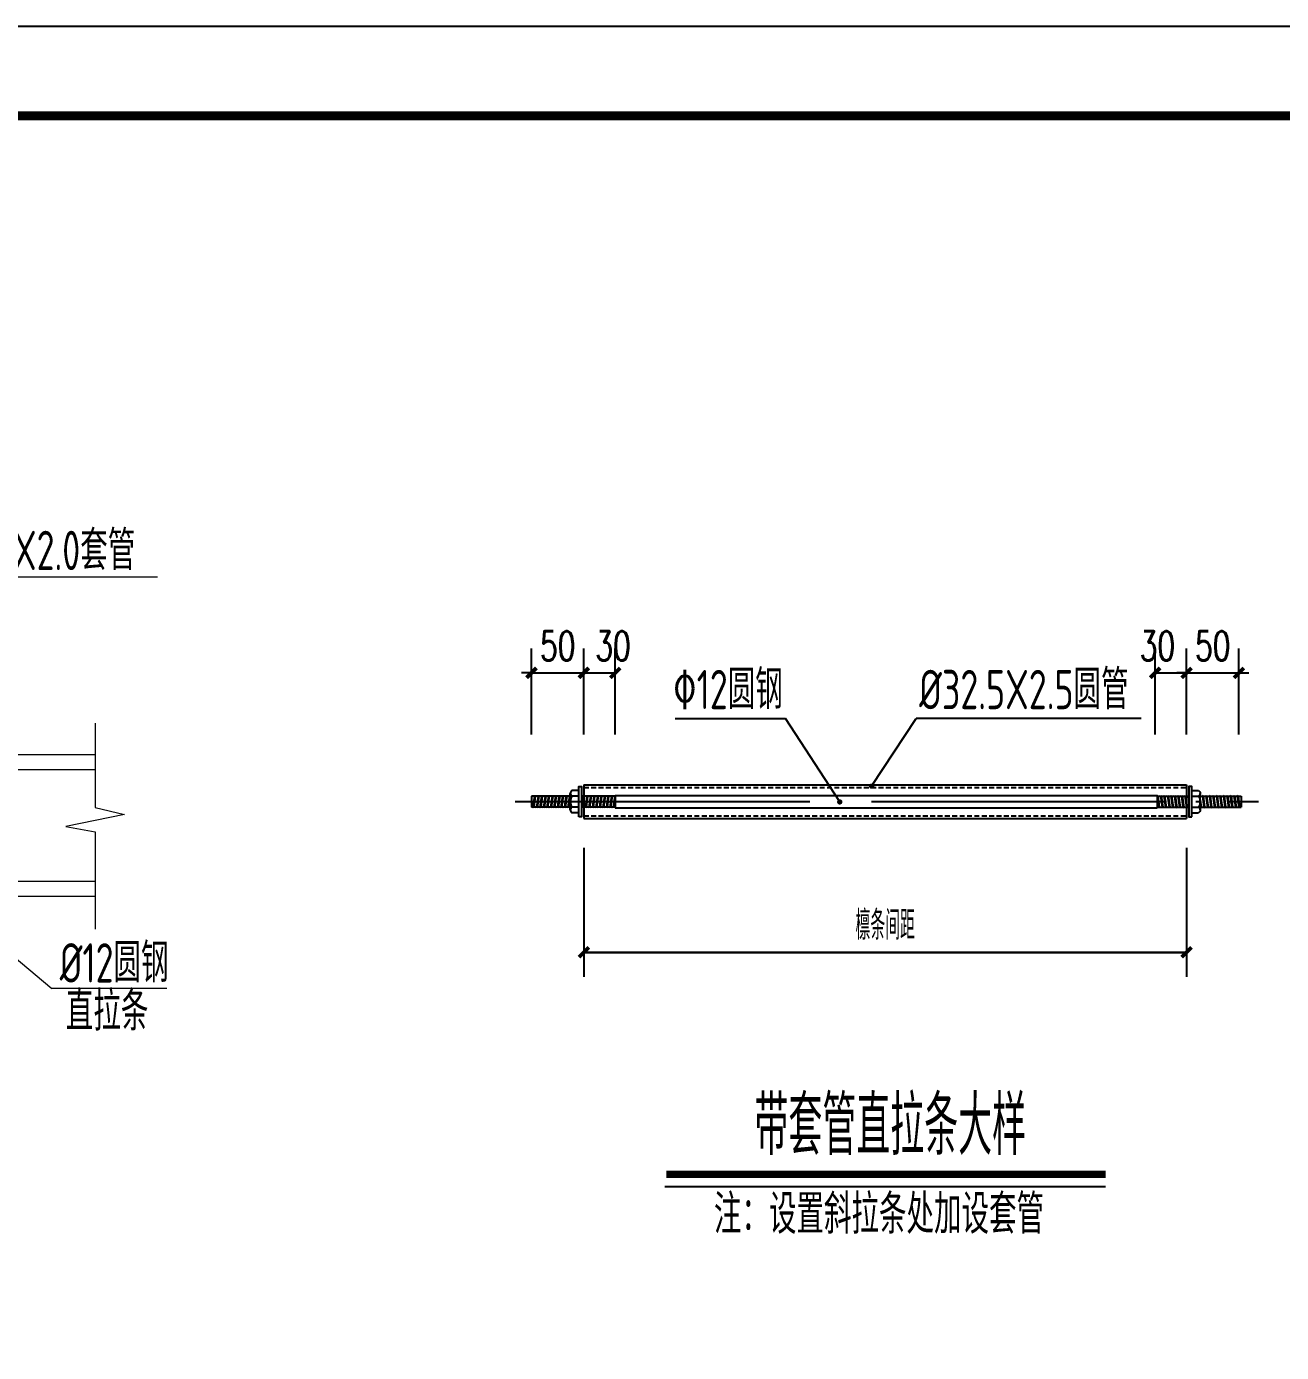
# Model space of a CAD drawing. Extents: x -17471 to 313636, y -71590 to 757901.
# Drawn here: x 222294 to 236348, y 743051 to 757901 of the extents above; entities that cross this region are included whole.
import ezdxf
from ezdxf.enums import TextEntityAlignment as Align

# ---------------------------------------------------------------- set-up
doc = ezdxf.new("R2010")
doc.units = 0
doc.header["$LTSCALE"] = 1000
doc.header["$MEASUREMENT"] = 0
for name, pattern in [('CENTER', [2, 1.25, -0.25, 0.25, -0.25]), ('DASHED', [0.75, 0.5, -0.25]), ('DOTE', [2.42, 2, -0.2, 0.02, -0.2]), ('HIDDENX2', [19.05, 12.7, -6.35])]:
    doc.linetypes.add(name, pattern=pattern)
for name, color, linetype in [('11', 3, 'Continuous'), ('AXIS', 3, 'Continuous'), ('DOTE', 1, 'Continuous'), ('PUB_DIM', 3, 'Continuous'), ('PUB_TITLE', 4, 'Continuous'), ('THICK', 6, 'Continuous'), ('刚架', 2, 'Continuous'), ('支撑', 4, 'Continuous'), ('标注', 7, 'Continuous')]:
    doc.layers.add(name, color=color, linetype=linetype)
for name, color, linetype, lineweight in [('CB', 3, 'Continuous', 9), ('fu', 252, 'CENTER', 9), ('TEXT', 7, 'Continuous', 13), ('XU', 2, 'HIDDENX2', 9), ('ZHONG', 4, 'Continuous', 20)]:
    doc.layers.add(name, color=color, linetype=linetype, lineweight=lineweight)
doc.styles.add('_TCH_DIM_T3', font='SIMPLEX', dxfattribs={"width": 0.705882, "bigfont": 'GBCBIG'})
doc.styles.get("Standard").update_dxf_attribs({"font": 'gbenor.shx', "bigfont": 'gbcbig.shx'})
doc.styles.add('TSSD_REIN', font='Tssdeng.shx', dxfattribs={"width": 0.7, "bigfont": 'hztxt.shx'})
doc.dimstyles.new('_TCH_ARCH&&100', dxfattribs={"dimtxt": 297.5, "dimasz": 100, "dimexe": 250, "dimexo": 300, "dimgap": 126.25, "dimtad": 1, "dimdec": 0, "dimzin": 0, "dimdsep": 46, "dimtxsty": '_TCH_DIM_T3', "dimblk": 'ARCHTICK', "dimcen": 0.09, "dimclrt": 7, "dimazin": 2, "dimtfac": 1, "dimtdec": 0, "dimtix": 1, "dimtmove": 2, "dimatfit": 3, "dimfxl": 0, "dimtolj": 1, "dimtzin": 0, "dimarcsym": 0})

# ---------------------------------------------------------------- blocks, each defined once
blk = doc.blocks.new('_ArchTick')
at = {"color": 0, "linetype": 'ByBlock', "const_width": 0.4}
blk.add_lwpolyline([(-0.5, -0.5), (0.5, 0.5)], dxfattribs=at)
blk = doc.blocks.new('*D3149')
at = {"layer": 'Defpoints', "color": 0, "transparency": 16777216}
for p in [(8512697, -2273065), (8513803, -2273065), (8513803, -2274863)]:
    blk.add_point(p, dxfattribs=at)
at = {"layer": 'PUB_DIM', "color": 0, "lineweight": -2, "transparency": 16777216}
for p, q in [((8512697, -2273365), (8512697, -2275113)), ((8513803, -2273365), (8513803, -2275113)), ((8512697, -2274863), (8513803, -2274863))]:
    blk.add_line(p, q, dxfattribs=at)
at = {"layer": 'PUB_DIM', "color": 0, "lineweight": -2, "transparency": 16777216, "xscale": 100, "yscale": 100, "zscale": 100, "rotation": 180}
blk.add_blockref('_ArchTick', (8512697, -2274863), dxfattribs=at)
at = {"layer": 'PUB_DIM', "color": 0, "lineweight": -2, "transparency": 16777216, "xscale": 100, "yscale": 100, "zscale": 100}
blk.add_blockref('_ArchTick', (8513803, -2274863), dxfattribs=at)
at = {"layer": 'PUB_DIM', "color": 7, "transparency": 16777216, "insert": (8513250, -2274588), "char_height": 297.5, "attachment_point": 5, "style": '_TCH_DIM_T3'}
blk.add_mtext('\\A1;70', dxfattribs=at)
blk = doc.blocks.new('*D3150')
at = {"layer": 'Defpoints', "color": 0, "transparency": 16777216}
for p in [(8513803, -2273065), (8514908, -2273065), (8514908, -2274863)]:
    blk.add_point(p, dxfattribs=at)
at = {"layer": 'PUB_DIM', "color": 0, "lineweight": -2, "transparency": 16777216}
for p, q in [((8513803, -2273365), (8513803, -2275113)), ((8514908, -2273365), (8514908, -2275113)), ((8513803, -2274863), (8514908, -2274863))]:
    blk.add_line(p, q, dxfattribs=at)
at = {"layer": 'PUB_DIM', "color": 0, "lineweight": -2, "transparency": 16777216, "xscale": 100, "yscale": 100, "zscale": 100, "rotation": 180}
blk.add_blockref('_ArchTick', (8513803, -2274863), dxfattribs=at)
at = {"layer": 'PUB_DIM', "color": 0, "lineweight": -2, "transparency": 16777216, "xscale": 100, "yscale": 100, "zscale": 100}
blk.add_blockref('_ArchTick', (8514908, -2274863), dxfattribs=at)
at = {"layer": 'PUB_DIM', "color": 7, "transparency": 16777216, "insert": (8514355, -2274588), "char_height": 297.5, "attachment_point": 5, "style": '_TCH_DIM_T3'}
blk.add_mtext('\\A1;70', dxfattribs=at)
blk = doc.blocks.new('*D3151')
at = {"layer": 'Defpoints', "color": 0, "transparency": 16777216}
for p in [(8522836, -2272924), (8528971, -2272924), (8528971, -2274287)]:
    blk.add_point(p, dxfattribs=at)
at = {"layer": 'PUB_DIM', "color": 0, "lineweight": -2, "transparency": 16777216}
for p, q in [((8522836, -2273224), (8522836, -2274537)), ((8528971, -2273224), (8528971, -2274537)), ((8522836, -2274287), (8528971, -2274287))]:
    blk.add_line(p, q, dxfattribs=at)
at = {"layer": 'PUB_DIM', "color": 0, "lineweight": -2, "transparency": 16777216, "xscale": 100, "yscale": 100, "zscale": 100, "rotation": 180}
blk.add_blockref('_ArchTick', (8522836, -2274287), dxfattribs=at)
at = {"layer": 'PUB_DIM', "color": 0, "lineweight": -2, "transparency": 16777216, "xscale": 100, "yscale": 100, "zscale": 100}
blk.add_blockref('_ArchTick', (8528971, -2274287), dxfattribs=at)
at = {"layer": 'PUB_DIM', "color": 7, "transparency": 16777216, "insert": (8525904, -2274011), "char_height": 297.5, "attachment_point": 5, "style": '_TCH_DIM_T3'}
blk.add_mtext('\\A1;檩条间距', dxfattribs=at)
blk = doc.blocks.new('*D3152')
at = {"layer": 'Defpoints', "color": 0, "transparency": 16777216}
for p in [(8522836, -2271443), (8522303, -2272369), (8522836, -2272369)]:
    blk.add_point(p, dxfattribs=at)
at = {"layer": 'PUB_DIM', "color": 0, "lineweight": -2, "transparency": 16777216}
for p, q in [((8522303, -2272069), (8522303, -2271193)), ((8522836, -2272069), (8522836, -2271193)), ((8522303, -2271443), (8522203, -2271443)), ((8522303, -2271443), (8522836, -2271443)), ((8522836, -2271443), (8522936, -2271443))]:
    blk.add_line(p, q, dxfattribs=at)
at = {"layer": 'PUB_DIM', "color": 0, "lineweight": -2, "transparency": 16777216, "xscale": 100, "yscale": 100, "zscale": 100}
blk.add_blockref('_ArchTick', (8522303, -2271443), dxfattribs=at)
at = {"layer": 'PUB_DIM', "color": 0, "lineweight": -2, "transparency": 16777216, "xscale": 100, "yscale": 100, "zscale": 100, "rotation": 180}
blk.add_blockref('_ArchTick', (8522836, -2271443), dxfattribs=at)
at = {"layer": 'PUB_DIM', "color": 7, "transparency": 16777216, "insert": (8522570, -2271168), "char_height": 297.5, "attachment_point": 5, "style": '_TCH_DIM_T3'}
blk.add_mtext('\\A1;50', dxfattribs=at)
blk = doc.blocks.new('*D3153')
at = {"layer": 'Defpoints', "color": 0, "transparency": 16777216}
for p in [(8523156, -2271443), (8522836, -2272369), (8523156, -2272369)]:
    blk.add_point(p, dxfattribs=at)
at = {"layer": 'PUB_DIM', "color": 0, "lineweight": -2, "transparency": 16777216}
for p, q in [((8522836, -2272069), (8522836, -2271193)), ((8523156, -2272069), (8523156, -2271193)), ((8522836, -2271443), (8523156, -2271443))]:
    blk.add_line(p, q, dxfattribs=at)
at = {"layer": 'PUB_DIM', "color": 0, "lineweight": -2, "transparency": 16777216, "xscale": 100, "yscale": 100, "zscale": 100, "rotation": 180}
blk.add_blockref('_ArchTick', (8522836, -2271443), dxfattribs=at)
at = {"layer": 'PUB_DIM', "color": 0, "lineweight": -2, "transparency": 16777216, "xscale": 100, "yscale": 100, "zscale": 100}
blk.add_blockref('_ArchTick', (8523156, -2271443), dxfattribs=at)
at = {"layer": 'PUB_DIM', "color": 7, "transparency": 16777216, "insert": (8523133, -2271168), "char_height": 297.5, "attachment_point": 5, "style": '_TCH_DIM_T3'}
blk.add_mtext('\\A1;30', dxfattribs=at)
blk = doc.blocks.new('*D3154')
at = {"layer": 'Defpoints', "color": 0, "transparency": 16777216}
for p in [(8529504, -2271443), (8528971, -2272369), (8529504, -2272369)]:
    blk.add_point(p, dxfattribs=at)
at = {"layer": 'PUB_DIM', "color": 0, "lineweight": -2, "transparency": 16777216}
for p, q in [((8528971, -2272069), (8528971, -2271193)), ((8529504, -2272069), (8529504, -2271193)), ((8528971, -2271443), (8528871, -2271443)), ((8528971, -2271443), (8529504, -2271443)), ((8529504, -2271443), (8529604, -2271443))]:
    blk.add_line(p, q, dxfattribs=at)
at = {"layer": 'PUB_DIM', "color": 0, "lineweight": -2, "transparency": 16777216, "xscale": 100, "yscale": 100, "zscale": 100}
blk.add_blockref('_ArchTick', (8528971, -2271443), dxfattribs=at)
at = {"layer": 'PUB_DIM', "color": 0, "lineweight": -2, "transparency": 16777216, "xscale": 100, "yscale": 100, "zscale": 100, "rotation": 180}
blk.add_blockref('_ArchTick', (8529504, -2271443), dxfattribs=at)
at = {"layer": 'PUB_DIM', "color": 7, "transparency": 16777216, "insert": (8529237, -2271168), "char_height": 297.5, "attachment_point": 5, "style": '_TCH_DIM_T3'}
blk.add_mtext('\\A1;50', dxfattribs=at)
blk = doc.blocks.new('*D3155')
at = {"layer": 'Defpoints', "color": 0, "transparency": 16777216}
for p in [(8528971, -2271443), (8528651, -2272369), (8528971, -2272369)]:
    blk.add_point(p, dxfattribs=at)
at = {"layer": 'PUB_DIM', "color": 0, "lineweight": -2, "transparency": 16777216}
for p, q in [((8528651, -2272069), (8528651, -2271193)), ((8528971, -2272069), (8528971, -2271193)), ((8528651, -2271443), (8528971, -2271443))]:
    blk.add_line(p, q, dxfattribs=at)
at = {"layer": 'PUB_DIM', "color": 0, "lineweight": -2, "transparency": 16777216, "xscale": 100, "yscale": 100, "zscale": 100, "rotation": 180}
blk.add_blockref('_ArchTick', (8528651, -2271443), dxfattribs=at)
at = {"layer": 'PUB_DIM', "color": 0, "lineweight": -2, "transparency": 16777216, "xscale": 100, "yscale": 100, "zscale": 100}
blk.add_blockref('_ArchTick', (8528971, -2271443), dxfattribs=at)
at = {"layer": 'PUB_DIM', "color": 7, "transparency": 16777216, "insert": (8528674, -2271168), "char_height": 297.5, "attachment_point": 5, "style": '_TCH_DIM_T3'}
blk.add_mtext('\\A1;30', dxfattribs=at)
blk = doc.blocks.new('4c')
at = {"layer": '11', "color": 7}
blk.add_line((8511826.1, -2276671.7), (8515516.1, -2276671.7), dxfattribs=at)
at = {"layer": 'CB'}
for p, q in [((8514360.6, -2269026.7), (8513917.2, -2269452.8)), ((8511281.8, -2270949.3), (8511584.2, -2271554.1)), ((8511359.2, -2272078.3), (8511359.2, -2272937.9)), ((8516479.6, -2272078.3), (8516479.6, -2272937.9)), ((8511659.2, -2273009.5), (8511061.1, -2273130.2)), ((8511359.2, -2272937.9), (8511659.2, -2273009.5)), ((8516779.7, -2273009.5), (8516181.5, -2273130.2)), ((8516479.6, -2272937.9), (8516779.7, -2273009.5)), ((8511061.1, -2273130.2), (8511359.2, -2273183.4)), ((8511359.2, -2273183.4), (8511359.2, -2274176.1)), ((8516181.5, -2273130.2), (8516479.6, -2273183.4)), ((8516479.6, -2273183.4), (8516479.6, -2274176.1)), ((8515021.5, -2273928), (8516041.5, -2274780.7))]:
    blk.add_line(p, q, dxfattribs=at)
for points in [[(8514360.6, -2269026.7), (8514360.6, -2269026.7), (8514360.6, -2269026.7), (8515555.9, -2269026.7)], [(8513979.6, -2271346.2), (8514736.1, -2270588), (8514736.1, -2270588), (8517114.8, -2270588)], [(8511281.8, -2270949.3), (8511281.8, -2270949.3), (8511281.8, -2270949.3), (8509911, -2270949.3)], [(8517210.1, -2274780.7), (8517210.1, -2274780.7), (8517210.1, -2274780.7), (8516041.5, -2274780.7)]]:
    blk.add_lwpolyline(points, dxfattribs=at)
at = {"layer": 'fu'}
for p, q in [((8513802.6, -2269040.8), (8513802.6, -2273297.5)), ((8512697.3, -2273139.1), (8512697.3, -2271975)), ((8514907.8, -2273139.1), (8514907.8, -2271975))]:
    blk.add_line(p, q, dxfattribs=at)
at = {"layer": 'THICK', "linetype": 'Continuous', "const_width": 75}
blk.add_lwpolyline([(8511843.1, -2276546.2), (8515516.1, -2276546.2)], dxfattribs=at)
at = {"layer": 'XU', "ltscale": 2000}
for p, q in [((8513688, -2269795.2), (8513688, -2272780.3)), ((8513917.2, -2269871.8), (8513917.2, -2272780.3)), ((8511359.2, -2272548.3), (8516479.6, -2272548.3)), ((8511359.2, -2273687.2), (8516479.6, -2273687.2))]:
    blk.add_line(p, q, dxfattribs=at)
at = {"layer": 'ZHONG'}
for p, q in [((8513688, -2269795.2), (8513688, -2269383.1)), ((8513917.2, -2269871.8), (8513917.2, -2269383.1)), ((8513625.6, -2272548.3), (8513625.6, -2269833.5)), ((8513979.6, -2272548.3), (8513979.6, -2269833.5)), ((8512811.9, -2272167.9), (8511471, -2271497.5)), ((8512582.7, -2272309.6), (8511368.5, -2271702.5)), ((8514794.2, -2272039.4), (8514794.2, -2272548.3)), ((8514794.2, -2272039.4), (8515021.5, -2272039.4)), ((8515021.5, -2272039.4), (8515021.5, -2272548.3)), ((8512811.9, -2272167.9), (8512811.9, -2272780.5)), ((8514703.2, -2272224), (8514751.4, -2272175.8)), ((8514703.2, -2272224), (8515112.5, -2272224)), ((8514703.2, -2272405.9), (8514703.2, -2272224)), ((8514751.4, -2272175.8), (8515064.2, -2272175.8)), ((8514805.5, -2272405.9), (8514805.5, -2272224)), ((8515010.2, -2272405.9), (8515010.2, -2272224)), ((8515112.5, -2272224), (8515064.2, -2272175.8)), ((8515112.5, -2272405.9), (8515112.5, -2272224)), ((8512582.7, -2272309.6), (8512582.7, -2272780.5)), ((8511359.2, -2272401.3), (8516479.6, -2272396.3)), ((8512491, -2272548.6), (8512491, -2272731.9)), ((8512594.2, -2272548.6), (8512594.2, -2272731.9)), ((8512800.4, -2272548.6), (8512800.4, -2272731.9)), ((8512903.6, -2272548.6), (8512903.6, -2272731.9)), ((8514008.8, -2272548.3), (8513596.3, -2272548.3)), ((8513596.3, -2272548.3), (8513596.3, -2272731.7)), ((8513699.4, -2272548.3), (8513699.4, -2272731.7)), ((8513905.7, -2272548.3), (8513905.7, -2272731.7)), ((8514008.8, -2272548.3), (8514008.8, -2272731.7)), ((8514794.2, -2272548.3), (8514794.2, -2273861.6)), ((8515021.5, -2272548.3), (8515021.5, -2273861.6)), ((8512491, -2272731.9), (8512539.6, -2272780.5)), ((8512903.6, -2272731.9), (8512491, -2272731.9)), ((8512854.9, -2272780.5), (8512539.6, -2272780.5)), ((8512582.7, -2272780.5), (8512582.7, -2272918)), ((8512811.9, -2272780.5), (8512811.9, -2272918)), ((8512903.6, -2272731.9), (8512854.9, -2272780.5)), ((8514008.8, -2272731.7), (8513596.3, -2272731.7)), ((8513596.3, -2272731.7), (8513644.9, -2272780.3)), ((8513960.2, -2272780.3), (8513644.9, -2272780.3)), ((8513688, -2272780.3), (8513688, -2272917.8)), ((8513917.2, -2272780.3), (8513917.2, -2272917.8)), ((8514008.8, -2272731.7), (8513960.2, -2272780.3)), ((8512811.9, -2272918), (8512582.7, -2272918)), ((8513917.2, -2272917.8), (8513688, -2272917.8)), ((8511359.2, -2273838.7), (8516479.6, -2273838.7)), ((8514794.2, -2273838.7), (8514794.2, -2274354.6)), ((8515021.5, -2273838.7), (8515021.5, -2274354.6))]:
    blk.add_line(p, q, dxfattribs=at)
for points in [[(8513688, -2269383.1, -0.45), (8513801.7, -2269383.1, 0.45), (8513915.3, -2269383.1, 0.45), (8513801.7, -2269383.1)], [(8513625.6, -2269833.5, -0.4666756), (8513802.6, -2269833.5, 0.466665), (8513979.6, -2269833.5, 0.1627266), (8513917.2, -2269795.2)], [(8511471, -2271497.5, 0.45), (8511419.8, -2271600, -0.45), (8511368.5, -2271702.5, -0.45), (8511419.8, -2271600)], [(8514794.2, -2274354.6, 0.45), (8514907.8, -2274354.6, -0.45), (8515021.5, -2274354.6, -0.45), (8514907.8, -2274354.6)]]:
    blk.add_lwpolyline(points, format="xyb", dxfattribs=at)
at = {"layer": '11', "color": 7, "width": 0.8}
blk.add_text('拉条连接节点图', height=600, dxfattribs=at).set_placement((8513604.1, -2276050.3), align=Align.MIDDLE_CENTER)
at = {"layer": 'TEXT', "ltscale": 99, "style": 'TSSD_REIN', "width": 0.7}
for s, p in [('直拉条', (8515092.1, -2269262.4)), ('斜拉条', (8510493.2, -2271217.7)), ('直拉条', (8516602.6, -2275008.5))]:
    blk.add_text(s, height=400, dxfattribs=at).set_placement(p, align=Align.MIDDLE_CENTER)
at = {"layer": 'TEXT', "ltscale": 99, "char_height": 400, "attachment_point": 5, "style": 'TSSD_REIN'}
for s, insert in [('%%C12圆钢', (8515015.1, -2268758.3)), ('%%C30X2.0套管', (8515965.2, -2270319.7)), ('%%C12圆钢', (8510559.2, -2270686.9)), ('%%C12圆钢', (8516674.1, -2274518.3))]:
    blk.add_mtext(s, dxfattribs=dict(at, insert=insert))
at = {"layer": 'PUB_DIM'}
for p1, p2, picture, middle in [((8512697.3, -2273064.9), (8513802.6, -2273064.9), '*D3149', (8513249.9, -2274587.7)), ((8513802.6, -2273064.9), (8514907.8, -2273064.9), '*D3150', (8514355.2, -2274587.7))]:
    dim = blk.add_aligned_dim(p1=p1, p2=p2, distance=-1797.8, text='70', dimstyle='_TCH_ARCH&&100', dxfattribs=at)
    dim.commit()
    dim.dimension.update_dxf_attribs({"geometry": picture, "text_midpoint": middle})
blk = doc.blocks.new('4d')
at = {"layer": '11', "color": 7}
blk.add_line((8523660.2, -2276671.7), (8528146.9, -2276671.7), dxfattribs=at)
at = {"layer": 'AXIS'}
blk.add_line((8522836.3, -2274287.5), (8528970.7, -2274287.5), dxfattribs=at)
at = {"layer": 'DOTE', "color": 8, "linetype": 'DOTE', "ltscale": 1.5}
blk.add_line((8522135.2, -2272753.4), (8529704.5, -2272753.4), dxfattribs=at)
at = {"layer": 'PUB_DIM'}
for p, q in [((8523766.6, -2271908), (8524890.1, -2271908)), ((8525440.5, -2272756.5), (8524890.1, -2271908)), ((8525764.8, -2272596.1), (8526219.8, -2271908)), ((8528509, -2271908), (8526219.8, -2271908))]:
    blk.add_line(p, q, dxfattribs=at)
at = {"layer": 'PUB_DIM', "const_width": 26.7}
for points in [[(8525778.1, -2272596.1, -1), (8525751.5, -2272596.1, -1)], [(8525427.1, -2272756.5, 1), (8525453.8, -2272756.5, 1)]]:
    blk.add_lwpolyline(points, format="xyb", close=True, dxfattribs=at)
at = {"layer": 'THICK', "linetype": 'Continuous', "const_width": 75}
blk.add_lwpolyline([(8523677.1, -2276546.2), (8528146.9, -2276546.2)], dxfattribs=at)
at = {"layer": '刚架', "color": 5, "linetype": 'DASHED', "ltscale": 0.1}
for p, q in [((8522836.3, -2272609.4), (8528970.7, -2272609.4)), ((8522836.3, -2272897.4), (8528970.7, -2272897.4))]:
    blk.add_line(p, q, dxfattribs=at)
at = {"layer": '支撑', "linetype": 'Continuous'}
for p, q in [((8522836.3, -2272582.7), (8522836.3, -2272924.1)), ((8522836.3, -2272582.7), (8528970.7, -2272582.7)), ((8528970.7, -2272582.7), (8528970.7, -2272924.1)), ((8522303, -2272696.5), (8522303, -2272810.3)), ((8522698, -2272696.5), (8522303, -2272696.5)), ((8522836.3, -2272696.5), (8522811.8, -2272696.5)), ((8528970.7, -2272696.5), (8528995.3, -2272696.5)), ((8529109.1, -2272696.5), (8529525.4, -2272696.5)), ((8529525.4, -2272696.5), (8529525.4, -2272810.3)), ((8522698, -2272810.3), (8522303, -2272810.3)), ((8522836.3, -2272810.3), (8522811.8, -2272810.3)), ((8528970.7, -2272810.3), (8528995.3, -2272810.3)), ((8529109.1, -2272810.3), (8529525.4, -2272810.3)), ((8522836.3, -2272924.1), (8528970.7, -2272924.1))]:
    blk.add_line(p, q, dxfattribs=at)
for points in [[(8522715.1, -2272640.9, 0.607359), (8522715.1, -2272697.2, 0.607359)], [(8529092, -2272640.9, -0.607359), (8529092, -2272697.2, -0.607359)], [(8522715.1, -2272697.1, 0.3036534), (8522715.1, -2272809.6, 0.3036534)], [(8529092, -2272697.1, -0.3036534), (8529092, -2272809.6, -0.3036534)], [(8522715.1, -2272809.6, 0.607359), (8522715.1, -2272865.9, 0.607359)], [(8529092, -2272809.6, -0.607359), (8529092, -2272865.9, -0.607359)]]:
    blk.add_lwpolyline(points, format="xyb", dxfattribs=at)
for points in [[(8522783.4, -2272640.9), (8522715.1, -2272640.9)], [(8522783.4, -2272908.5), (8522783.4, -2272598.2), (8522811.8, -2272598.2), (8522811.8, -2272908.5), (8522783.4, -2272908.5)], [(8529023.7, -2272908.5), (8529023.7, -2272598.2), (8528995.3, -2272598.2), (8528995.3, -2272908.5), (8529023.7, -2272908.5)], [(8529023.7, -2272640.9), (8529092, -2272640.9)], [(8522698, -2272837.7), (8522698, -2272669)], [(8522783.4, -2272697.1), (8522715.1, -2272697.1)], [(8529023.7, -2272697.1), (8529092, -2272697.1)], [(8529109.1, -2272837.7), (8529109.1, -2272669)], [(8522783.4, -2272809.6), (8522715.1, -2272809.6)], [(8522783.4, -2272865.9), (8522715.1, -2272865.9)], [(8529023.7, -2272809.6), (8529092, -2272809.6)], [(8529023.7, -2272865.9), (8529092, -2272865.9)]]:
    blk.add_lwpolyline(points, dxfattribs=at)
at = {"layer": '标注', "linetype": 'Continuous'}
for p, q in [((8522334, -2272696.5), (8522318.2, -2272810.3)), ((8522338.6, -2272689.4), (8522320.8, -2272817.4)), ((8522341.2, -2272696.5), (8522325.4, -2272810.3)), ((8522334, -2272696.5), (8522338.6, -2272689.4)), ((8522341.2, -2272696.5), (8522338.6, -2272689.4)), ((8522369.5, -2272696.5), (8522353.7, -2272810.3)), ((8522374.1, -2272689.4), (8522356.3, -2272817.4)), ((8522376.7, -2272696.5), (8522360.9, -2272810.3)), ((8522369.5, -2272696.5), (8522374.1, -2272689.4)), ((8522376.7, -2272696.5), (8522374.1, -2272689.4)), ((8522405.1, -2272696.5), (8522389.3, -2272810.3)), ((8522409.7, -2272689.4), (8522391.9, -2272817.4)), ((8522412.3, -2272696.5), (8522396.5, -2272810.3)), ((8522405.1, -2272696.5), (8522409.7, -2272689.4)), ((8522412.3, -2272696.5), (8522409.7, -2272689.4)), ((8522440.7, -2272696.5), (8522424.9, -2272810.3)), ((8522445.2, -2272689.4), (8522427.5, -2272817.4)), ((8522447.8, -2272696.5), (8522432, -2272810.3)), ((8522440.7, -2272696.5), (8522445.2, -2272689.4)), ((8522447.8, -2272696.5), (8522445.2, -2272689.4)), ((8522476.2, -2272696.5), (8522460.4, -2272810.3)), ((8522480.8, -2272689.4), (8522463, -2272817.4)), ((8522483.4, -2272696.5), (8522467.6, -2272810.3)), ((8522476.2, -2272696.5), (8522480.8, -2272689.4)), ((8522483.4, -2272696.5), (8522480.8, -2272689.4)), ((8522511.8, -2272696.5), (8522496, -2272810.3)), ((8522516.3, -2272689.4), (8522498.6, -2272817.4)), ((8522518.9, -2272696.5), (8522503.1, -2272810.3)), ((8522511.8, -2272696.5), (8522516.3, -2272689.4)), ((8522518.9, -2272696.5), (8522516.3, -2272689.4)), ((8522547.3, -2272696.5), (8522531.5, -2272810.3)), ((8522551.9, -2272689.4), (8522534.1, -2272817.4)), ((8522554.5, -2272696.5), (8522538.7, -2272810.3)), ((8522547.3, -2272696.5), (8522551.9, -2272689.4)), ((8522554.5, -2272696.5), (8522551.9, -2272689.4)), ((8522582.9, -2272696.5), (8522567.1, -2272810.3)), ((8522587.5, -2272689.4), (8522569.7, -2272817.4)), ((8522590.1, -2272696.5), (8522574.3, -2272810.3)), ((8522582.9, -2272696.5), (8522587.5, -2272689.4)), ((8522590.1, -2272696.5), (8522587.5, -2272689.4)), ((8522618.4, -2272696.5), (8522602.6, -2272810.3)), ((8522623, -2272689.4), (8522605.2, -2272817.4)), ((8522625.6, -2272696.5), (8522609.8, -2272810.3)), ((8522618.4, -2272696.5), (8522623, -2272689.4)), ((8522625.6, -2272696.5), (8522623, -2272689.4)), ((8522654, -2272696.5), (8522638.2, -2272810.3)), ((8522658.6, -2272689.4), (8522640.8, -2272817.4)), ((8522661.2, -2272696.5), (8522645.4, -2272810.3)), ((8522654, -2272696.5), (8522658.6, -2272689.4)), ((8522661.2, -2272696.5), (8522658.6, -2272689.4)), ((8522689.5, -2272696.5), (8522673.7, -2272810.3)), ((8522694.1, -2272689.4), (8522676.3, -2272817.4)), ((8522696.7, -2272696.5), (8522680.9, -2272810.3)), ((8522689.5, -2272696.5), (8522694.1, -2272689.4)), ((8522696.7, -2272696.5), (8522694.1, -2272689.4)), ((8522831.8, -2272696.5), (8522816, -2272810.3)), ((8522836.3, -2272689.4), (8522818.6, -2272817.4)), ((8522838.9, -2272696.5), (8522823.1, -2272810.3)), ((8522831.8, -2272696.5), (8522836.3, -2272689.4)), ((8522838.9, -2272696.5), (8522836.3, -2272689.4)), ((8523156.3, -2272696.5), (8522836.3, -2272696.5)), ((8522867.3, -2272696.5), (8522851.5, -2272810.3)), ((8522871.9, -2272689.4), (8522854.1, -2272817.4)), ((8522874.5, -2272696.5), (8522858.7, -2272810.3)), ((8522867.3, -2272696.5), (8522871.9, -2272689.4)), ((8522874.5, -2272696.5), (8522871.9, -2272689.4)), ((8522902.9, -2272696.5), (8522887.1, -2272810.3)), ((8522907.5, -2272689.4), (8522889.7, -2272817.4)), ((8522910.1, -2272696.5), (8522894.3, -2272810.3)), ((8522902.9, -2272696.5), (8522907.5, -2272689.4)), ((8522910.1, -2272696.5), (8522907.5, -2272689.4)), ((8522938.4, -2272696.5), (8522922.6, -2272810.3)), ((8522943, -2272689.4), (8522925.2, -2272817.4)), ((8522945.6, -2272696.5), (8522929.8, -2272810.3)), ((8522938.4, -2272696.5), (8522943, -2272689.4)), ((8522945.6, -2272696.5), (8522943, -2272689.4)), ((8522974, -2272696.5), (8522958.2, -2272810.3)), ((8522978.6, -2272689.4), (8522960.8, -2272817.4)), ((8522981.2, -2272696.5), (8522965.4, -2272810.3)), ((8522974, -2272696.5), (8522978.6, -2272689.4)), ((8522981.2, -2272696.5), (8522978.6, -2272689.4)), ((8523009.5, -2272696.5), (8522993.7, -2272810.3)), ((8523014.1, -2272689.4), (8522996.3, -2272817.4)), ((8523016.7, -2272696.5), (8523000.9, -2272810.3)), ((8523009.5, -2272696.5), (8523014.1, -2272689.4)), ((8523016.7, -2272696.5), (8523014.1, -2272689.4)), ((8523045.1, -2272696.5), (8523029.3, -2272810.3)), ((8523049.7, -2272689.4), (8523031.9, -2272817.4)), ((8523052.3, -2272696.5), (8523036.5, -2272810.3)), ((8523045.1, -2272696.5), (8523049.7, -2272689.4)), ((8523052.3, -2272696.5), (8523049.7, -2272689.4)), ((8523080.7, -2272696.5), (8523064.9, -2272810.3)), ((8523085.2, -2272689.4), (8523067.5, -2272817.4)), ((8523087.8, -2272696.5), (8523072, -2272810.3)), ((8523080.7, -2272696.5), (8523085.2, -2272689.4)), ((8523087.8, -2272696.5), (8523085.2, -2272689.4)), ((8523116.2, -2272696.5), (8523100.4, -2272810.3)), ((8523120.8, -2272689.4), (8523103, -2272817.4)), ((8523123.4, -2272696.5), (8523107.6, -2272810.3)), ((8523116.2, -2272696.5), (8523120.8, -2272689.4)), ((8523123.4, -2272696.5), (8523120.8, -2272689.4)), ((8523151.8, -2272696.5), (8523136, -2272810.3)), ((8523156.3, -2272689.4), (8523138.6, -2272817.4)), ((8523156.3, -2272715.2), (8523143.1, -2272810.3)), ((8523151.8, -2272696.5), (8523156.3, -2272689.4)), ((8523156.3, -2272689.4), (8523156.3, -2272817.4)), ((8523156.3, -2272689.4), (8528672.1, -2272689.4)), ((8528672.1, -2272689.4), (8528672.1, -2272817.4)), ((8528672.1, -2272689.4), (8528689.9, -2272817.4)), ((8528676.7, -2272696.5), (8528672.1, -2272689.4)), ((8528672.1, -2272696.5), (8528970.7, -2272696.5)), ((8528672.1, -2272715.2), (8528685.3, -2272810.3)), ((8528676.7, -2272696.5), (8528692.5, -2272810.3)), ((8528705, -2272696.5), (8528707.6, -2272689.4)), ((8528705, -2272696.5), (8528720.8, -2272810.3)), ((8528707.6, -2272689.4), (8528725.4, -2272817.4)), ((8528712.2, -2272696.5), (8528707.6, -2272689.4)), ((8528712.2, -2272696.5), (8528728, -2272810.3)), ((8528740.6, -2272696.5), (8528743.2, -2272689.4)), ((8528740.6, -2272696.5), (8528756.4, -2272810.3)), ((8528743.2, -2272689.4), (8528761, -2272817.4)), ((8528747.8, -2272696.5), (8528743.2, -2272689.4)), ((8528747.8, -2272696.5), (8528763.6, -2272810.3)), ((8528776.1, -2272696.5), (8528778.7, -2272689.4)), ((8528776.1, -2272696.5), (8528792, -2272810.3)), ((8528778.7, -2272689.4), (8528796.5, -2272817.4)), ((8528783.3, -2272696.5), (8528778.7, -2272689.4)), ((8528783.3, -2272696.5), (8528799.1, -2272810.3)), ((8528811.7, -2272696.5), (8528814.3, -2272689.4)), ((8528811.7, -2272696.5), (8528827.5, -2272810.3)), ((8528818.9, -2272696.5), (8528814.3, -2272689.4)), ((8528814.3, -2272689.4), (8528832.1, -2272817.4)), ((8528818.9, -2272696.5), (8528834.7, -2272810.3)), ((8528847.3, -2272696.5), (8528849.9, -2272689.4)), ((8528847.3, -2272696.5), (8528863.1, -2272810.3)), ((8528854.4, -2272696.5), (8528849.9, -2272689.4)), ((8528849.9, -2272689.4), (8528867.6, -2272817.4)), ((8528854.4, -2272696.5), (8528870.2, -2272810.3)), ((8528882.8, -2272696.5), (8528885.4, -2272689.4)), ((8528882.8, -2272696.5), (8528898.6, -2272810.3)), ((8528890, -2272696.5), (8528885.4, -2272689.4)), ((8528885.4, -2272689.4), (8528903.2, -2272817.4)), ((8528890, -2272696.5), (8528905.8, -2272810.3)), ((8528918.4, -2272696.5), (8528921, -2272689.4)), ((8528918.4, -2272696.5), (8528934.2, -2272810.3)), ((8528925.5, -2272696.5), (8528921, -2272689.4)), ((8528921, -2272689.4), (8528938.7, -2272817.4)), ((8528925.5, -2272696.5), (8528941.4, -2272810.3)), ((8528953.9, -2272696.5), (8528956.5, -2272689.4)), ((8528953.9, -2272696.5), (8528969.7, -2272810.3)), ((8528956.5, -2272689.4), (8528974.3, -2272817.4)), ((8528961.1, -2272696.5), (8528956.5, -2272689.4)), ((8528961.1, -2272696.5), (8528976.9, -2272810.3)), ((8528989.5, -2272696.5), (8528992.1, -2272689.4)), ((8528989.5, -2272696.5), (8528995.3, -2272738.3)), ((8528995.3, -2272694.4), (8528992.1, -2272689.4)), ((8528992.1, -2272689.4), (8528995.3, -2272712.4)), ((8529109.1, -2272737.8), (8529119.1, -2272810.3)), ((8529109.1, -2272763.6), (8529116.5, -2272817.4)), ((8529131.7, -2272696.5), (8529134.3, -2272689.4)), ((8529131.7, -2272696.5), (8529147.5, -2272810.3)), ((8529134.3, -2272689.4), (8529152.1, -2272817.4)), ((8529138.9, -2272696.5), (8529134.3, -2272689.4)), ((8529138.9, -2272696.5), (8529154.7, -2272810.3)), ((8529167.3, -2272696.5), (8529169.9, -2272689.4)), ((8529167.3, -2272696.5), (8529183.1, -2272810.3)), ((8529169.9, -2272689.4), (8529187.6, -2272817.4)), ((8529174.4, -2272696.5), (8529169.9, -2272689.4)), ((8529174.4, -2272696.5), (8529190.2, -2272810.3)), ((8529202.8, -2272696.5), (8529205.4, -2272689.4)), ((8529202.8, -2272696.5), (8529218.6, -2272810.3)), ((8529205.4, -2272689.4), (8529223.2, -2272817.4)), ((8529210, -2272696.5), (8529205.4, -2272689.4)), ((8529210, -2272696.5), (8529225.8, -2272810.3)), ((8529238.4, -2272696.5), (8529241, -2272689.4)), ((8529238.4, -2272696.5), (8529254.2, -2272810.3)), ((8529241, -2272689.4), (8529258.7, -2272817.4)), ((8529245.5, -2272696.5), (8529241, -2272689.4)), ((8529245.5, -2272696.5), (8529261.4, -2272810.3)), ((8529273.9, -2272696.5), (8529276.5, -2272689.4)), ((8529273.9, -2272696.5), (8529289.7, -2272810.3)), ((8529276.5, -2272689.4), (8529294.3, -2272817.4)), ((8529281.1, -2272696.5), (8529276.5, -2272689.4)), ((8529281.1, -2272696.5), (8529296.9, -2272810.3)), ((8529309.5, -2272696.5), (8529312.1, -2272689.4)), ((8529309.5, -2272696.5), (8529325.3, -2272810.3)), ((8529312.1, -2272689.4), (8529329.9, -2272817.4)), ((8529316.7, -2272696.5), (8529312.1, -2272689.4)), ((8529316.7, -2272696.5), (8529332.5, -2272810.3)), ((8529345, -2272696.5), (8529347.6, -2272689.4)), ((8529345, -2272696.5), (8529360.8, -2272810.3)), ((8529347.6, -2272689.4), (8529365.4, -2272817.4)), ((8529352.2, -2272696.5), (8529347.6, -2272689.4)), ((8529352.2, -2272696.5), (8529368, -2272810.3)), ((8529380.6, -2272696.5), (8529383.2, -2272689.4)), ((8529380.6, -2272696.5), (8529396.4, -2272810.3)), ((8529383.2, -2272689.4), (8529401, -2272817.4)), ((8529387.8, -2272696.5), (8529383.2, -2272689.4)), ((8529387.8, -2272696.5), (8529403.6, -2272810.3)), ((8529416.1, -2272696.5), (8529418.7, -2272689.4)), ((8529416.1, -2272696.5), (8529432, -2272810.3)), ((8529418.7, -2272689.4), (8529436.5, -2272817.4)), ((8529423.3, -2272696.5), (8529418.7, -2272689.4)), ((8529423.3, -2272696.5), (8529439.1, -2272810.3)), ((8529451.7, -2272696.5), (8529454.3, -2272689.4)), ((8529451.7, -2272696.5), (8529467.5, -2272810.3)), ((8529454.3, -2272689.4), (8529472.1, -2272817.4)), ((8529458.9, -2272696.5), (8529454.3, -2272689.4)), ((8529458.9, -2272696.5), (8529474.7, -2272810.3)), ((8529487.3, -2272696.5), (8529489.9, -2272689.4)), ((8529487.3, -2272696.5), (8529503.1, -2272810.3)), ((8529489.9, -2272689.4), (8529507.6, -2272817.4)), ((8529494.4, -2272696.5), (8529489.9, -2272689.4)), ((8529494.4, -2272696.5), (8529510.2, -2272810.3)), ((8522320.8, -2272817.4), (8522318.2, -2272810.3)), ((8522325.4, -2272810.3), (8522320.8, -2272817.4)), ((8522356.3, -2272817.4), (8522353.7, -2272810.3)), ((8522360.9, -2272810.3), (8522356.3, -2272817.4)), ((8522391.9, -2272817.4), (8522389.3, -2272810.3)), ((8522396.5, -2272810.3), (8522391.9, -2272817.4)), ((8522427.5, -2272817.4), (8522424.9, -2272810.3)), ((8522432, -2272810.3), (8522427.5, -2272817.4)), ((8522463, -2272817.4), (8522460.4, -2272810.3)), ((8522467.6, -2272810.3), (8522463, -2272817.4)), ((8522498.6, -2272817.4), (8522496, -2272810.3)), ((8522503.1, -2272810.3), (8522498.6, -2272817.4)), ((8522534.1, -2272817.4), (8522531.5, -2272810.3)), ((8522538.7, -2272810.3), (8522534.1, -2272817.4)), ((8522569.7, -2272817.4), (8522567.1, -2272810.3)), ((8522574.3, -2272810.3), (8522569.7, -2272817.4)), ((8522605.2, -2272817.4), (8522602.6, -2272810.3)), ((8522609.8, -2272810.3), (8522605.2, -2272817.4)), ((8522640.8, -2272817.4), (8522638.2, -2272810.3)), ((8522645.4, -2272810.3), (8522640.8, -2272817.4)), ((8522676.3, -2272817.4), (8522673.7, -2272810.3)), ((8522680.9, -2272810.3), (8522676.3, -2272817.4)), ((8522818.6, -2272817.4), (8522816, -2272810.3)), ((8522823.1, -2272810.3), (8522818.6, -2272817.4)), ((8523156.3, -2272810.3), (8522836.3, -2272810.3)), ((8522854.1, -2272817.4), (8522851.5, -2272810.3)), ((8522858.7, -2272810.3), (8522854.1, -2272817.4)), ((8522889.7, -2272817.4), (8522887.1, -2272810.3)), ((8522894.3, -2272810.3), (8522889.7, -2272817.4)), ((8522925.2, -2272817.4), (8522922.6, -2272810.3)), ((8522929.8, -2272810.3), (8522925.2, -2272817.4)), ((8522960.8, -2272817.4), (8522958.2, -2272810.3)), ((8522965.4, -2272810.3), (8522960.8, -2272817.4)), ((8522996.3, -2272817.4), (8522993.7, -2272810.3)), ((8523000.9, -2272810.3), (8522996.3, -2272817.4)), ((8523031.9, -2272817.4), (8523029.3, -2272810.3)), ((8523036.5, -2272810.3), (8523031.9, -2272817.4)), ((8523067.5, -2272817.4), (8523064.9, -2272810.3)), ((8523072, -2272810.3), (8523067.5, -2272817.4)), ((8523103, -2272817.4), (8523100.4, -2272810.3)), ((8523107.6, -2272810.3), (8523103, -2272817.4)), ((8523138.6, -2272817.4), (8523136, -2272810.3)), ((8523143.1, -2272810.3), (8523138.6, -2272817.4)), ((8523156.3, -2272817.4), (8528672.1, -2272817.4)), ((8528672.1, -2272810.3), (8528970.7, -2272810.3)), ((8528685.3, -2272810.3), (8528689.9, -2272817.4)), ((8528689.9, -2272817.4), (8528692.5, -2272810.3)), ((8528720.8, -2272810.3), (8528725.4, -2272817.4)), ((8528725.4, -2272817.4), (8528728, -2272810.3)), ((8528756.4, -2272810.3), (8528761, -2272817.4)), ((8528761, -2272817.4), (8528763.6, -2272810.3)), ((8528792, -2272810.3), (8528796.5, -2272817.4)), ((8528796.5, -2272817.4), (8528799.1, -2272810.3)), ((8528827.5, -2272810.3), (8528832.1, -2272817.4)), ((8528832.1, -2272817.4), (8528834.7, -2272810.3)), ((8528863.1, -2272810.3), (8528867.6, -2272817.4)), ((8528867.6, -2272817.4), (8528870.2, -2272810.3)), ((8528898.6, -2272810.3), (8528903.2, -2272817.4)), ((8528903.2, -2272817.4), (8528905.8, -2272810.3)), ((8528934.2, -2272810.3), (8528938.7, -2272817.4)), ((8528938.7, -2272817.4), (8528941.4, -2272810.3)), ((8528969.7, -2272810.3), (8528974.3, -2272817.4)), ((8528974.3, -2272817.4), (8528976.9, -2272810.3)), ((8529109.1, -2272789.5), (8529112, -2272810.3)), ((8529112, -2272810.3), (8529116.5, -2272817.4)), ((8529116.5, -2272817.4), (8529119.1, -2272810.3)), ((8529147.5, -2272810.3), (8529152.1, -2272817.4)), ((8529152.1, -2272817.4), (8529154.7, -2272810.3)), ((8529183.1, -2272810.3), (8529187.6, -2272817.4)), ((8529187.6, -2272817.4), (8529190.2, -2272810.3)), ((8529218.6, -2272810.3), (8529223.2, -2272817.4)), ((8529223.2, -2272817.4), (8529225.8, -2272810.3)), ((8529254.2, -2272810.3), (8529258.7, -2272817.4)), ((8529258.7, -2272817.4), (8529261.4, -2272810.3)), ((8529289.7, -2272810.3), (8529294.3, -2272817.4)), ((8529294.3, -2272817.4), (8529296.9, -2272810.3)), ((8529325.3, -2272810.3), (8529329.9, -2272817.4)), ((8529329.9, -2272817.4), (8529332.5, -2272810.3)), ((8529360.8, -2272810.3), (8529365.4, -2272817.4)), ((8529365.4, -2272817.4), (8529368, -2272810.3)), ((8529396.4, -2272810.3), (8529401, -2272817.4)), ((8529401, -2272817.4), (8529403.6, -2272810.3)), ((8529432, -2272810.3), (8529436.5, -2272817.4)), ((8529436.5, -2272817.4), (8529439.1, -2272810.3)), ((8529467.5, -2272810.3), (8529472.1, -2272817.4)), ((8529472.1, -2272817.4), (8529474.7, -2272810.3)), ((8529503.1, -2272810.3), (8529507.6, -2272817.4)), ((8529507.6, -2272817.4), (8529510.2, -2272810.3))]:
    blk.add_line(p, q, dxfattribs=at)
at = {"layer": '11', "color": 7, "width": 0.8}
blk.add_text('带套管直拉条大样', height=600, dxfattribs=at).set_placement((8525954.9, -2276050.3), align=Align.MIDDLE_CENTER)
at = {"layer": 'TEXT', "ltscale": 99, "style": 'TSSD_REIN', "width": 0.7}
for s, p in [('\x8212圆钢', (8523744.5, -2271812.2)), ('%%C32.5X2.5圆管', (8526249.1, -2271812.2)), ('注：设置斜拉条处加设套管', (8524160.4, -2277152.5))]:
    blk.add_text(s, height=400, dxfattribs=at).set_placement(p)
at = {"layer": 'PUB_DIM'}
for p1, p2, distance, text, picture, middle in [((8522303, -2272369.4), (8522836.3, -2272369.4), 926.8, '50', '*D3152', (8522569.7, -2271167.6)), ((8528970.7, -2272369.4), (8529504.1, -2272369.4), 926.8, '50', '*D3154', (8529237.4, -2271167.6)), ((8522836.3, -2272924.1), (8528970.7, -2272924.1), -1363.4, '檩条间距', '*D3151', (8525903.5, -2274010.9))]:
    dim = blk.add_aligned_dim(p1=p1, p2=p2, distance=distance, text=text, dimstyle='_TCH_ARCH&&100', dxfattribs=at)
    dim.commit()
    dim.dimension.update_dxf_attribs({"geometry": picture, "text_midpoint": middle})
for base, p1, p2, picture, middle in [((8523156.3, -2271442.6), (8522836.3, -2272369.4), (8523156.3, -2272369.4), '*D3153', (8523132.6, -2271167.6)), ((8528970.7, -2271442.6), (8528650.7, -2272369.4), (8528970.7, -2272369.4), '*D3155', (8528674.4, -2271167.6))]:
    dim = blk.add_linear_dim(base=base, p1=p1, p2=p2, angle=0, text='30', dimstyle='_TCH_ARCH&&100', dxfattribs=at)
    dim.commit()
    dim.dimension.update_dxf_attribs({"geometry": picture, "text_midpoint": middle, "dimtype": 161})

msp = doc.modelspace()

# ---------------------------------------------------------------- linework, layer by layer
at = {"layer": 'PUB_TITLE'}
msp.add_lwpolyline([(187535.9, 698500.8), (271635.9, 698500.8), (271635.9, 757900.8), (187535.9, 757900.8)], close=True, dxfattribs=at)
at = {"layer": 'PUB_TITLE', "const_width": 100}
msp.add_lwpolyline([(190035.9, 699500.8), (270635.9, 699500.8), (270635.9, 756900.8), (190035.9, 756900.8)], close=True, dxfattribs=at)

# ---------------------------------------------------------------- block references
at = {"xscale": 1.100166666666667, "yscale": 1.100166666666667, "zscale": 1.100166666666667}
for name, p in [('4c', (-9146485.3, 3249763.3)), ('4d', (-9148004.6, 3249627.4))]:
    msp.add_blockref(name, p, dxfattribs=at)

doc.saveas('drawing.dxf')
